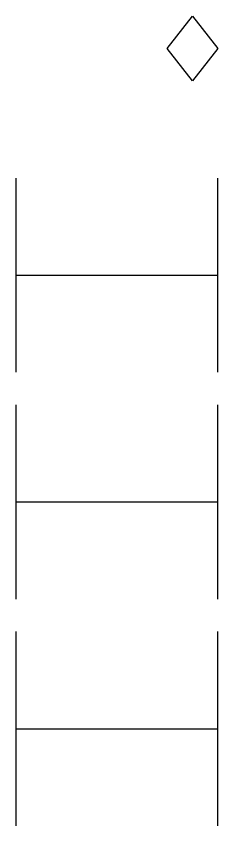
# Model space of a CAD drawing. Extents: x 8 to 288, y -6 to 426.
# Drawn here: x 205.91 to 207.25, y 207.37 to 212.72 of the extents above; entities that cross this region are included whole.
import ezdxf

# ---------------------------------------------------------------- set-up
doc = ezdxf.new("R2010")
doc.units = 0
doc.layers.get('0').update_dxf_attribs({"linetype": 'CONTINUOUS'})

msp = doc.modelspace()

# ---------------------------------------------------------------- linework, layer by layer
at = {"color": 0}
for p, q in [((206.912, 212.509), (207.079, 212.722)), ((207.079, 212.722), (207.246, 212.509)), ((207.079, 212.294), (206.912, 212.509)), ((207.246, 212.509), (207.079, 212.294)), ((205.913, 210.366), (205.913, 211.651)), ((207.246, 210.366), (207.246, 211.651)), ((205.913, 211.008), (207.246, 211.008)), ((205.913, 208.865), (205.913, 210.151)), ((207.246, 208.865), (207.246, 210.151)), ((205.913, 209.509), (207.246, 209.509)), ((205.913, 207.366), (205.913, 208.651)), ((207.246, 207.366), (207.246, 208.651)), ((205.913, 208.008), (207.246, 208.008))]:
    msp.add_line(p, q, dxfattribs=at)

doc.saveas('drawing.dxf')
